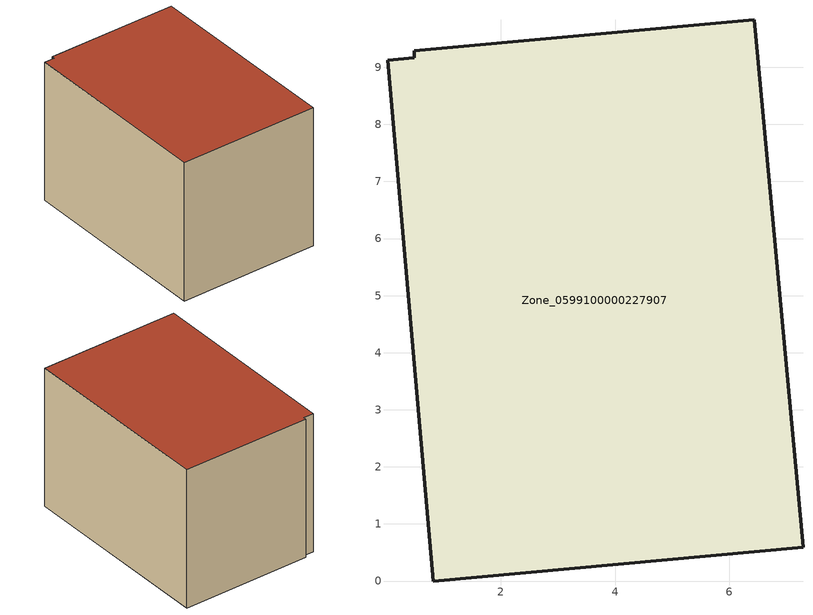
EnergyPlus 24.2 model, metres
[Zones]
Zone_0599100000227907
 floor ground (C_G): 0.48,9.17 0.48,9.29 6.44,9.83 7.29,0.59 0.81,0 0.01,9.12 z0
 wall outside (C_F): 0.81,0 7.29,0.59 6.44,9.83 0.48,9.29 0.48,9.17 0.01,9.12 0.81,0 z0:6.61
 roof outside (C_R): 0.48,9.29 0.48,9.17 0.01,9.12 0.81,0 7.29,0.59 6.44,9.83 z6.61
[BUILDING]
Pand.0599100000227907: North Axis=0; Terrain=City; Loads Convergence Tolerance Value=0.04; Temperature Convergence Tolerance Value=0.4; Solar Distribution=FullExterior; Maximum Number of Warmup Days=25; Minimum Number of Warmup Days=1
[Site:Location]
Rotterdam.The.Hague.AP_ZH_NLD Design_Conditions: Latitude=51.96; Longitude=4.45; Time Zone=1; Elevation=-4.5
[SITE:GROUNDTEMPERATURE:BUILDINGSURFACE]
18, 18, 18, 18, 18, 18, 18, 18, 18, 18, 18, 18
[MATERIAL] Thermal Absorptance=0.9; Solar Absorptance=0.7; Visible Absorptance=0.7
Name | Roughness | Thickness | Conductivity | Density | Specific Heat
G.TC.1946-1964 | MediumSmooth | 0.15 | 1 | 540 | 1210
F.TC.1946-1964 | Rough | 0.3 | 0.857143 | 1920 | 840
R.TC.1946-1964 | MediumRough | 0.2 | 0.235294 | 1500 | 1000
[CONSTRUCTION]
C_G: G.TC.1946-1964
C_F: F.TC.1946-1964
C_R: R.TC.1946-1964
[ZONE]
Zone_0599100000227907: Type=1; Multiplier=1; Ceiling Height=Autocalculate; Volume=Autocalculate; Floor Area=autocalculate; Part of Total Floor Area=Yes
[ZONEINFILTRATION:DESIGNFLOWRATE]
Infil_Zone_0599100000227907: Zone or ZoneList or Space or SpaceList=Zone_0599100000227907; Schedule=AlwaysOn; Design Flow Rate Calculation Method=Flow/Area; Flow Rate per Floor Area=0.003; Constant Term Coefficient=1; Temperature Term Coefficient=0; Velocity Term Coefficient=0; Velocity Squared Term Coefficient=0
[HVACTEMPLATE:ZONE:IDEALLOADSAIRSYSTEM]
Zone_0599100000227907: Maximum Heating Supply Air Temperature=50; Minimum Cooling Supply Air Temperature=13; Maximum Heating Supply Air Humidity Ratio=0.0156; Minimum Cooling Supply Air Humidity Ratio=0.0077; Heating Limit=NoLimit; Cooling Limit=NoLimit; Dehumidification Control Type=ConstantSensibleHeatRatio; Cooling Sensible Heat Ratio=0.7; Dehumidification Setpoint=60; Humidification Control Type=None; Humidification Setpoint=30; Outdoor Air Method=None; Outdoor Air Flow Rate per Person=0.00944; Outdoor Air Flow Rate per Zone Floor Area=0; Outdoor Air Flow Rate per Zone=0; Demand Controlled Ventilation Type=None; Outdoor Air Economizer Type=NoEconomizer; Heat Recovery Type=None; Sensible Heat Recovery Effectiveness=0.7; Latent Heat Recovery Effectiveness=0.65
[ZONECONTROL:THERMOSTAT]
ThermostatControl_Zone_0599100000227907: Zone or ZoneList=Zone_0599100000227907; Control Type Schedule=DualSetpointControlType; Control 1=Thermostat_Zone_0599100000227907; Temperature Difference Between Cutout And Setpoint=0
[THERMOSTATSETPOINT:DUALSETPOINT]
Thermostat_Zone_0599100000227907: Heating Setpoint Temperature Schedule=HeatingSetpoint_Zone_0599100000227907; Cooling Setpoint Temperature Schedule=CoolingSetpoint_Zone_0599100000227907
[SCHEDULE:COMPACT]
HeatingSetpoint_Zone_0599100000227907: Through: 12/31, For: AllDays, Until: 24:00, 21
CoolingSetpoint_Zone_0599100000227907: Through: 12/31, For: AllDays, Until: 24:00, 24
DualSetpointControlType: Through: 12/31, For: AllDays, Until: 24:00, 4
AlwaysOn: Through: 12/31, For: AllDays, Until: 24:00, 1
